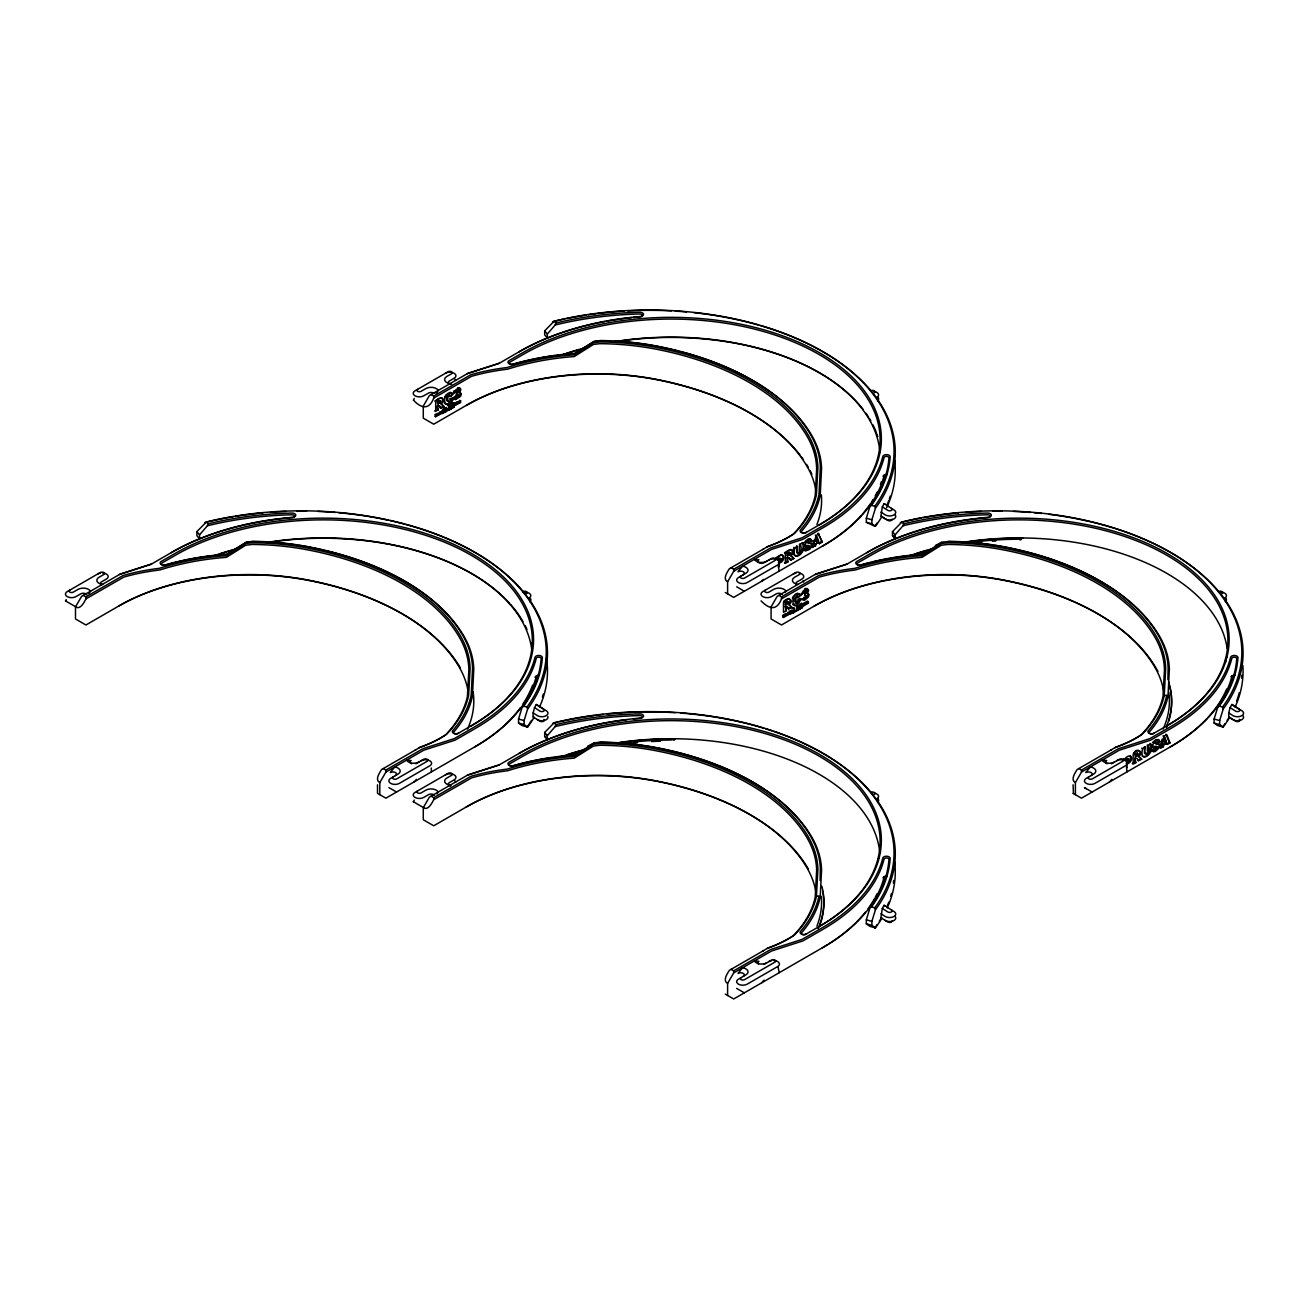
<?xml version="1.0" encoding="UTF-8"?>
<svg xmlns="http://www.w3.org/2000/svg" width="1309" height="1309" viewBox="0 0 1309 1309"><rect width="100%" height="100%" fill="white"/><g stroke="black" fill="none" stroke-linecap="round" stroke-linejoin="round"><path stroke-width="1.5" d="M820.105 880.499L820.334 869.045A188.136 108.614 0 0 0 810.533 836.14A243.474 140.57 0 0 0 657.494 747.799A188.136 108.614 0 0 0 600.504 742.121L594.057 742.939L587.61 746.277M1167.906 679.715L1168.135 668.244A188.136 108.614 0 0 0 1158.318 635.34A243.474 140.57 0 0 0 1005.296 546.998A188.136 108.614 0 0 0 948.305 541.337M457.021 392.896L458.199 390.344L456.497 392.389L453.339 392.733L455.63 391.898L457.021 392.896L456.89 394.958C460.784 392.127 457.463 400.636 455.63 396.005L453.209 397.772L455.27 399.687L460.392 396.496A4.091 2.356 -60 0 0 461.259 393.6L458.706 391.718L459.77 387.988L457.528 387.775M805.313 590.85L803.415 592.682L804.806 593.697L804.691 595.759C810.369 593.991 803.022 600.373 801.877 599.064L804.495 600.307L808.177 597.297A4.091 2.356 -60 0 0 809.06 594.384L806.508 592.502L807.309 588.494M1167.53 724.728L1167.383 725.088A188.136 108.614 0 0 1 1166.384 727.624M762.656 951.119L767.99 947.945A194.403 85.314 9.8 0 0 794.481 934.986A185.682 107.191 0 0 0 816.423 896.354L817.896 869.454A185.682 107.191 0 0 0 808.193 836.598A241.003 139.147 0 0 0 656.709 749.141A185.682 107.191 0 0 0 599.784 743.545L593.353 744.363L574.078 756.438A185.682 107.191 0 0 0 507.156 769.103A194.403 85.314 9.8 0 0 470.798 776.368L433.721 797.672L431.103 796.167M1110.441 750.335L1115.792 747.161A194.403 85.314 9.8 0 0 1142.266 734.185A185.682 107.191 0 0 0 1164.225 695.554L1165.681 668.67A185.682 107.191 0 0 0 1155.994 635.798A241.003 139.147 0 0 0 1004.51 548.34A185.682 107.191 0 0 0 947.585 542.744L941.138 543.562L921.88 555.638A185.682 107.191 0 0 0 854.957 568.319A194.403 85.314 9.8 0 0 818.583 575.567L781.506 596.871L778.904 595.366M805.673 596.102L804.593 594.646M789.605 553.2L789.392 552.283L787.2 553.282L787.2 555.327L790.161 554.378L789.392 552.283M431.414 771.901L431.299 767.974M779.215 571.1L778.151 565.684M779.215 972.685L778.151 967.269M1127 771.901L1126.493 767.139M457.496 390.933L456.677 389.935L455.63 391.898M443.096 411.501L441.853 411.337M1156.567 747.194L1156.338 746.228L1152.444 746.686M451.245 403.761L452.652 406.395L452.112 404.268L449.821 404.579L450.689 409.095L450.705 405.021L451.376 407.688L452.865 403.777L453.732 407.344L452.865 403.777M452.652 406.395L453.192 403.63L454.599 402.812L453.732 407.344M451.376 407.688L453.045 407.737L453.732 404.285M799.979 608.031L800.65 604.578L801.517 605.069L800.846 608.521L799.177 608.489L800.846 608.521M799.57 606.689L800.437 607.18L800.993 604.431L802.401 603.613L802.401 607.621L800.65 607.638L800.65 604.578M819.025 542.27L815.982 544.037L815.556 545.935L811.94 547.015L818.158 541.762L819.467 543.677L822.265 542.057L818.141 533.401L822.265 542.057M1166.81 743.07L1162.899 744.33L1162.474 746.228L1163.341 746.735L1163.766 744.821L1166.81 743.07L1167.252 744.477L1170.066 742.841L1166.794 734.693L1163.865 736.378L1160.592 748.306L1163.341 746.735M815.687 541.026L816.636 536.87L818.469 540.421L815.687 541.026L818.469 540.421M816.554 541.517L817.503 537.361M1164.437 737.654L1163.472 741.81L1166.254 741.221L1164.437 737.654L1166.254 741.221M1164.356 742.318L1165.305 738.161M449.789 399.13L450.018 398.165M800.944 595.17C788.656 588.33 791.847 618.977 801.026 598.917L798.686 599.457L796.936 602.418L795.512 602.238L796.232 597.297L798.572 597.149L800.944 595.17L797.574 593.19M444.275 402.959C447.073 406.575 452.21 400.865 452.374 397.625L453.241 398.116C453.634 402.468 444.684 408.261 444.782 401.241C442.033 395.4 457.103 389.1 450.787 396.349C447.94 391.702 444.16 401.928 448.283 401.11M800.159 598.409L797.296 603.433L792.698 604.594M454.207 393.24C453.928 388.315 464.237 385.746 459.59 392.209M801.141 593.533L802.008 594.041C801.73 589.115 812.022 586.547 807.375 593.01M533.139 712.93L534.53 707.629A245.863 141.945 0 0 0 536.281 704.504L546.393 710.82A6.152 3.551 0 0 1 545.935 715.843A6.152 3.551 0 0 1 537.246 715.565L533.139 712.93L533.139 716.956L539.995 721.177A2.454 1.424 0 0 0 543.3 721.357A2.454 1.424 0 0 0 543.906 719.475M894.832 514.535A6.152 3.551 0 0 1 893.311 519.248A6.152 3.551 0 0 1 885.048 518.789L880.924 516.155L882.315 506.828A245.863 141.945 0 0 0 884.066 503.703L885.326 504.341M892.067 920.98A2.454 1.424 0 0 1 890.529 922.338A2.454 1.424 0 0 1 887.78 921.978L880.924 917.74L882.315 908.413A245.863 141.945 0 0 0 884.066 905.304L885.326 905.926M1228.726 712.93L1230.1 707.629A245.863 141.945 0 0 0 1231.867 704.504L1241.979 710.82A6.152 3.551 0 0 1 1241.521 715.843A6.152 3.551 0 0 1 1232.833 715.565L1228.726 712.93L1228.726 716.956L1232.833 719.59A6.152 3.551 0 0 0 1240.654 720.228A6.152 3.551 0 0 0 1243.108 715.892M812.398 545.313L813.805 540.192M812.807 547.522L816.08 535.594L819.009 533.892M1160.199 746.114L1162.065 739.29M379.806 794.661L379.806 782.618L385.893 772.081L423.756 750.204L455.188 740.109L475.462 728.393A215.183 124.24 0 0 0 536.248 658.378A2.454 1.424 0 0 1 538.915 657.167A2.454 1.424 0 0 1 541.141 658.64A239.776 138.427 0 0 1 522.062 707.482L518.544 719.05L518.544 723.059L522.062 725.546L527.625 727.068A245.928 141.977 0 0 0 534.072 717.43L533.581 717.054M405.79 524.5A245.928 141.977 0 0 1 472.745 551.171L478.112 554.263A245.928 141.977 0 0 1 527.625 708.987L524.107 720.555L524.107 724.564L527.625 727.068M727.608 593.861L727.608 581.818L733.694 571.28L771.557 549.42L802.973 539.308L823.246 527.609A215.183 124.24 0 0 0 884.05 457.594A2.454 1.424 0 0 1 886.7 456.383A2.454 1.424 0 0 1 888.942 457.839A239.776 138.427 0 0 1 869.847 506.681L866.329 518.249L866.329 522.258L874.788 526.316A244.701 141.274 0 0 0 877.128 522.995M760.414 325.63A245.928 141.977 0 0 1 820.53 350.37L825.914 353.479A245.928 141.977 0 0 1 875.426 508.203L871.892 519.755L871.892 523.78L875.426 526.267A245.928 141.977 0 0 0 881.857 516.63L881.53 516.384M727.608 995.462L727.608 983.403L733.694 972.865L771.557 951.005L802.973 940.893L823.246 929.194A215.183 124.24 0 0 0 884.05 859.179A2.454 1.424 0 0 1 886.7 857.968A2.454 1.424 0 0 1 888.942 859.44A239.776 138.427 0 0 1 869.847 908.282L866.329 919.834L866.329 923.859L869.847 926.347L875.426 927.868A245.928 141.977 0 0 0 881.857 918.231L881.693 918.1M773.766 731.42A245.928 141.977 0 0 1 820.53 751.955L825.914 755.064A245.928 141.977 0 0 1 875.426 909.788L871.892 921.356L871.892 925.365L875.426 927.868M1075.393 794.661L1075.393 782.618L1081.479 772.081L1119.342 750.204L1150.775 740.109L1171.031 728.393A215.183 124.24 0 0 0 1231.834 658.378A2.454 1.424 0 0 1 1234.502 657.167A2.454 1.424 0 0 1 1236.727 658.64A239.776 138.427 0 0 1 1217.648 707.482L1214.114 719.05L1214.114 723.059L1217.648 725.546L1223.211 727.068A245.928 141.977 0 0 0 1229.658 717.43L1235.581 721.177A2.454 1.424 0 0 0 1239.05 721.275A2.454 1.424 0 0 0 1239.23 719.279M1049.262 514.339A245.928 141.977 0 0 1 1168.332 551.171L1173.698 554.263A245.928 141.977 0 0 1 1223.211 708.987L1219.677 720.555L1219.677 724.564L1223.211 727.068M199.508 534.857L207.362 525.793L207.984 523.878L206.413 521.947L196.89 531.65L196.89 535.659L199.508 538.866L199.508 534.857L196.89 531.65M547.309 334.057L555.163 324.992L555.769 323.078L554.198 321.147L544.691 330.85L544.691 334.859L547.309 338.082L547.309 334.057L544.691 330.85M547.309 735.658L555.163 726.593L555.769 724.662L554.198 722.732L544.691 732.435L544.691 736.46L547.309 739.667L547.309 735.658L544.691 732.435M895.094 534.857L902.948 525.793L903.554 523.878L901.983 521.947L892.476 531.65L892.476 535.659L895.094 538.866L895.094 534.857L892.476 531.65M789.082 610.812C789.883 616.163 791.749 607.327 791.7 610.992C788.231 609.323 795.005 614.346 788.803 613.152M65.614 600.978L66.235 599.571M413.415 400.178L414.249 398.492M413.415 801.779L414.249 800.077M453.519 392.046L454.059 390.769M799.177 551.743L799.57 544.102L803.121 543.071C808.209 551.874 790.8 565.046 794.792 547.882L797.476 546.328C794.792 559.156 803.562 551.842 800.453 544.609M819.598 925.872L820.907 922.06A188.136 108.614 0 0 0 822.707 891.036M574.078 756.438L574.766 754.949A188.136 108.614 0 0 0 513.292 765.634A3.682 2.127 0 0 1 508.661 764.98A3.682 2.127 0 0 1 509.037 762.214L522.406 754.508A210.274 121.393 0 0 1 819.761 754.508A210.274 121.393 0 0 1 819.761 926.183L805.526 934.397A2.454 1.424 0 0 1 802.352 934.544A2.454 1.424 0 0 1 801.599 932.761A189.363 109.334 0 0 0 820.219 897.041L821.561 870.027A189.363 109.334 0 0 0 811.695 836.926A244.701 141.274 0 0 0 657.887 748.126A189.363 109.334 0 0 0 651.702 746.981M921.88 555.638L922.55 554.149A188.136 108.614 0 0 0 861.093 564.833A3.682 2.127 0 0 1 856.446 564.179A3.682 2.127 0 0 1 856.839 561.43L870.19 553.707A210.274 121.393 0 0 1 1167.563 553.707A210.274 121.393 0 0 1 1167.563 725.382L1153.327 733.613A2.454 1.424 0 0 1 1150.153 733.76A2.454 1.424 0 0 1 1149.384 731.96A189.363 109.334 0 0 0 1168.004 696.241L1169.362 669.243A189.363 109.334 0 0 0 1159.479 636.125A244.701 141.274 0 0 0 1005.688 547.326A189.363 109.334 0 0 0 994.807 545.428M444.553 397.281L445.06 396.251M792.354 598.082L793.483 596.102M804.282 542.695L806.377 540.11M467.624 688.747A184.438 106.487 0 0 0 459.23 667.148A239.776 138.427 0 0 0 308.531 580.132A184.438 106.487 0 0 0 119.234 605.756L85.919 624.998L75.497 618.961L75.497 606.918L81.583 596.38L120.313 574.013L151.729 563.901M414.855 750.335L420.205 747.161A194.403 85.314 9.8 0 0 446.68 734.185A185.682 107.191 0 0 0 468.638 695.554L470.095 668.67A185.682 107.191 0 0 0 460.408 635.798A241.003 139.147 0 0 0 308.924 548.34A185.682 107.191 0 0 0 251.999 542.744L245.552 543.562L226.293 555.638A185.682 107.191 0 0 0 159.371 568.319A194.403 85.314 9.8 0 0 122.997 575.567L85.919 596.871L85.919 598.884C84.218 602.124 80.454 610.125 75.497 606.918M762.656 549.535L767.99 546.36A194.403 85.314 9.8 0 0 794.481 533.401A185.682 107.191 0 0 0 816.423 494.753L817.896 467.869A185.682 107.191 0 0 0 808.193 434.997A241.003 139.147 0 0 0 656.709 347.54A185.682 107.191 0 0 0 599.784 341.944L593.353 342.762L574.078 354.837A185.682 107.191 0 0 0 507.156 367.518A194.403 85.314 9.8 0 0 470.798 374.767L433.721 396.087L433.721 398.083C429.287 409.832 421.629 408.833 413.546 400.259M816.063 893.213A184.438 106.487 0 0 0 807.031 867.949A239.776 138.427 0 0 0 656.316 780.933A184.438 106.487 0 0 0 467.035 806.557L433.721 825.783L423.282 819.761L423.282 807.718L429.368 797.165L468.098 774.813L499.531 764.701M433.721 797.672L433.721 799.684C432.003 802.908 428.239 810.926 423.282 807.718M781.506 596.871L781.506 598.884C777.055 610.354 769.905 609.961 761.036 600.88M787.396 602.86L787.494 601.273L785.302 602.271L785.302 604.316L788.263 603.367L787.494 601.273M437.795 391.146L437.042 392.307M785.187 592.552L786.022 591.259A7.379 4.254 0 0 0 773.684 589.345L768.907 592.11A2.454 1.424 0 0 1 765.421 592.11A2.454 1.424 0 0 1 765.421 590.097M415.771 780.213L416.327 779.362M764.129 980.163L761.511 982.912M1111.914 779.362L1109.312 782.111M437.042 793.892L438.237 792.06A7.379 4.254 0 0 0 425.9 790.145L421.105 792.91A2.454 1.424 0 0 1 417.636 792.91A2.454 1.424 0 0 1 417.636 790.898M88.914 593.599L90.452 591.259A7.379 4.254 0 0 0 78.098 589.345L73.32 592.11A2.454 1.424 0 0 1 69.835 592.11A2.454 1.424 0 0 1 69.835 590.097M436.093 393.649L436.699 392.798M805.051 592.241L803.939 593.19M1152.558 742.596L1153.245 741.728M442.998 411.68C440.151 412.842 445.96 412.188 442.998 411.795C439.284 411.337 447.089 406.788 443.915 410.192L443.031 409.684L444.913 409.537M808.16 547.309L808.553 545.428L804.315 545.673M763.556 579.412L761.511 581.311M445.698 395.302L446.451 394.451M1127.491 760.578L1127.965 758.484L1126.182 759.187L1127.049 761.92L1128.833 758.975L1126.182 759.187M1136.834 754.917L1137.177 753.068L1135.001 754.082L1135.001 756.111L1137.946 755.162L1137.177 753.068M415.133 780.966L413.726 782.111M437.517 405.414L438.384 409.995L434.817 411.042L437.517 409.488C435.995 405.397 439.006 403.303 440.331 407.852L444.242 406.608L440.56 403.303C442.671 402.321 443.947 396.545 440.397 397.838M441.428 403.794C447.04 398.901 439.628 395.269 435.684 401.503L434.817 400.996L439.3 398.411M787.2 557.225L788.067 561.79L785.384 563.345L784.5 562.854L787.2 561.299L787.445 557.078L790.898 560.17L793.925 558.419L790.26 555.098C792.37 554.132 793.647 548.356 790.08 549.649M791.127 555.605C796.739 550.713 789.311 547.08 785.384 553.314L784.5 552.807L788.983 550.222M792.027 607.409L788.133 608.652L792.027 607.409L788.362 604.087L790.374 600.88L788.983 598.36M789.229 604.594C794.841 599.702 787.413 596.07 783.486 602.304L783.486 612.334L786.169 610.779L785.302 606.214L786.169 610.779M1141.726 759.204L1137.816 760.464L1141.726 759.204L1138.045 755.898C1142.937 752.184 1137.897 747.112 1133.79 752.74M1138.912 756.406C1144.524 751.513 1137.096 747.864 1133.169 754.115L1133.169 764.145L1135.868 762.591L1135.001 758.009L1135.001 762.083L1132.301 763.654M383.292 768.563L385.893 770.068L422.889 748.699L454.321 738.603L474.578 726.888A213.956 123.521 0 0 0 535.037 657.282A3.682 2.127 0 0 1 539.03 655.465A3.682 2.127 0 0 1 542.368 657.674A241.003 139.147 0 0 1 523.649 706.124L522.062 707.482M731.077 567.762L733.694 569.268L770.69 547.915L802.106 537.803L822.379 526.103A213.956 123.521 0 0 0 882.822 456.481A3.682 2.127 0 0 1 886.815 454.665A3.682 2.127 0 0 1 890.169 456.874A241.003 139.147 0 0 1 871.45 505.323L869.847 506.681M1078.878 768.563L1081.479 770.068L1118.475 748.699L1149.891 738.603L1170.164 726.888A213.956 123.521 0 0 0 1230.624 657.282A3.682 2.127 0 0 1 1234.616 655.465A3.682 2.127 0 0 1 1237.954 657.674A241.003 139.147 0 0 1 1219.235 706.124L1217.648 707.482M449.92 395.842L453.159 394.369M796.756 601.387C790.096 603.449 797.476 592.961 800.077 594.662M456.023 394.467C459.492 391.211 457.152 399.556 455.63 396.005M439.366 402.305L437.517 403.516L437.517 401.47L439.693 400.472L440.478 402.567L437.517 403.516M789.049 554.116L787.2 555.327M1146.504 753.166L1144.491 753.428L1144.393 746.621L1145.26 747.128C1142.593 759.956 1151.347 752.642 1148.238 745.41L1150.922 743.856C1155.994 752.675 1138.601 765.847 1142.593 748.666L1145.26 747.128M454.092 398.28L456.497 396.512M1155.945 748.11L1154.751 748.732A1.865 1.08 -60 0 1 1154.047 748.224M779.706 559.777L778.38 560.628L778.38 558.387L780.442 558.321M226.817 554.46L246.239 542.433L252.735 541.631A189.363 109.334 0 0 1 275.381 542.63M576.222 754.148L594.041 743.234L600.536 742.416A189.363 109.334 0 0 1 613.496 742.792M922.403 554.46L941.826 542.433M447.318 393.698L450.378 392.275L452.292 393.862M795.119 594.499L796.886 593.435M1154.162 740.91L1155.389 740.109M442.9 412.188C439.726 416.344 448.512 409.881 443.44 410.584C443.391 408.588 445.109 412.973 441.869 413.153M806.998 547.358L804.446 549.027L805.411 550.974L809.633 549.42L811.858 546.573A3.911 2.258 -60 0 0 812.234 543.791C806.409 543.104 806.622 542.499 812.038 540.732L809.927 539.144L805.64 542.302L805.199 546.164L809.649 546.131L807.833 548.438A1.865 1.08 -60 0 1 807.113 547.931L806.246 547.424A1.865 1.08 -60 0 0 806.966 547.931L807.293 547.866M790.832 613.348L789.9 614.314L792.649 612.661L792.501 611.188L790.816 611.385L791.7 610.992M1152.231 749.828L1154.914 748.715A1.865 1.08 -60 0 0 1155.634 749.223L1157.434 746.932L1153.311 747.177L1152.656 744.87L1155.045 741.418L1159.185 740.043L1159.839 741.532L1157.303 743.168C1152.28 741.483 1155.372 744.297 1159.169 744.085A3.911 2.258 -60 0 1 1158.792 746.866L1154.374 751.006L1151.658 750.532L1151.364 749.321L1153.196 751.775L1155.242 751.513L1159.659 747.374A3.911 2.258 -60 0 0 1160.036 744.592C1157.581 744.052 1152.607 743.283 1157.303 743.168M808.995 542.401L806.377 542.662L807.833 541.124L808.635 541.877L812.038 540.732M1156.436 742.661L1159.839 741.532M85.919 598.884L123.848 577.089A193.225 84.627 9.9 0 1 159.96 569.939A184.438 106.487 0 0 1 226.441 557.339L245.585 545.28L251.982 544.462A184.438 106.487 0 0 1 308.531 550.025A239.776 138.427 0 0 1 459.23 637.025A184.438 106.487 0 0 1 468.867 669.668L467.411 696.47A184.438 106.487 0 0 1 445.6 734.856A193.225 84.627 9.9 0 1 419.305 747.668M433.721 398.083L471.633 376.288A193.225 84.627 9.9 0 1 507.761 369.138A184.438 106.487 0 0 1 574.242 356.555L593.37 344.48L599.767 343.662A184.438 106.487 0 0 1 656.316 349.225A239.776 138.427 0 0 1 807.031 436.241A184.438 106.487 0 0 1 816.652 468.884L815.212 495.669A184.438 106.487 0 0 1 793.401 534.056A193.225 84.627 9.9 0 1 767.09 546.884M437.517 401.47L440.56 400.979M438.384 405.905L439.513 405.774L441.198 408.359M440.331 407.852L444.242 406.608M449.936 405.512L447.989 405.626L449.936 405.512L449.936 409.537L447.989 409.652M445.567 408.032L446.647 407.41L446.647 410.437L445.78 409.93L448.332 409.472L445.567 412.04L444.7 407.524L445.567 412.04M450.689 405.07L452.112 404.268M454.501 403.254L460.588 400.75L460.588 402.354L455.368 405.365L454.501 403.254L460.588 400.75M434.817 414.626L440.904 412.122L440.904 413.726L435.684 416.737L434.817 416.229L440.904 413.726M454.501 404.857L460.588 402.354M444.7 411.55L449.936 409.537M449.821 408.588L451.572 408.588L451.572 405.528L449.821 404.579M452.865 406.837L453.732 406.33M450.689 409.095L451.572 408.588M415.722 749.828L381.557 769.561C379.61 772.67 374.554 779.919 379.806 782.618M763.523 549.027L729.342 568.76C727.395 571.869 722.339 579.118 727.608 581.818M780.148 555.327L775.681 557.896L776.564 558.403C784.467 549.731 786.627 560.841 779.248 563.165L778.38 562.657C781.669 562.526 785.678 554.591 780.835 554.983M778.38 558.387L781.326 558.828L779.919 560.743L778.38 560.628M787.2 553.282L790.26 552.774M788.067 557.716L789.196 557.585L790.898 560.17M790.031 559.663L793.925 558.419M818.158 541.762L818.583 543.17L821.398 541.55M433.721 799.684L471.633 777.89A193.225 84.627 9.9 0 1 507.761 770.723A184.438 106.487 0 0 1 574.242 758.14L593.37 746.081L599.767 745.246A184.438 106.487 0 0 1 656.316 750.81A239.776 138.427 0 0 1 807.031 837.825A184.438 106.487 0 0 1 816.652 870.469L815.212 897.27A184.438 106.487 0 0 1 793.401 935.64A193.225 84.627 9.9 0 1 767.09 948.469M781.506 598.884L819.418 577.089A193.225 84.627 9.9 0 1 855.546 569.939A184.438 106.487 0 0 1 922.027 557.339L941.171 545.28L947.569 544.462A184.438 106.487 0 0 1 1004.118 550.025A239.776 138.427 0 0 1 1154.816 637.025A184.438 106.487 0 0 1 1164.454 669.668L1162.997 696.47A184.438 106.487 0 0 1 1141.186 734.856A193.225 84.627 9.9 0 1 1114.892 747.668M784.107 600.946L788.182 598.638M785.302 602.271L788.362 601.764M785.302 604.316L786.447 603.662M785.302 606.214L786.693 606.411M786.169 606.705L787.298 606.574L789 609.16M802.401 603.613L800.11 603.924L800.993 604.431M792.501 608.325L794.448 608.21L794.448 611.238L793.565 607.703M782.602 615.426L786.087 613.414M802.302 604.054L807.506 601.044L807.506 602.647L802.302 605.658M788.689 612.907L783.486 615.917L783.486 617.537L788.689 614.51L787.822 612.416L787.822 614.019L782.602 617.03M800.65 607.638L802.401 607.621M808.389 603.154L803.17 606.165L803.17 604.562L808.389 601.551L808.389 603.154L807.506 602.647M793.369 612.841L796.117 611.254L796.117 610.272L792.501 612.334L793.369 612.841L793.369 608.832M799.374 609.372L797.623 609.389L799.374 609.372L799.374 606.312L797.623 605.363M763.523 950.629L729.342 970.362C727.395 973.454 722.339 980.719 727.608 983.403M1111.308 749.828L1077.127 769.561C1075.196 772.67 1070.14 779.919 1075.393 782.618M731.077 969.347L733.694 970.869L770.69 949.5L802.106 939.387L822.379 927.688A213.956 123.521 0 0 0 882.822 858.066A3.682 2.127 0 0 1 886.815 856.25A3.682 2.127 0 0 1 890.169 858.459A241.003 139.147 0 0 1 871.45 906.924L874.788 907.824L875.426 909.788M764.129 964.34L771.508 960.07A2.454 1.424 0 0 1 774.993 960.07A2.454 1.424 0 0 1 774.993 962.082L744.559 979.639A2.454 1.424 0 0 1 741.074 979.639A2.454 1.424 0 0 1 741.074 977.643M1135.001 754.082L1138.045 753.575M1135.001 758.009L1136.997 758.386L1138.683 760.971M1130.452 755.915L1130.42 759.678L1126.182 763.458L1127.049 763.949C1134.412 761.642 1132.252 750.515 1124.349 759.204L1123.482 758.696M1170.066 742.841L1166.384 743.97L1165.943 742.563M807.588 539.308L809.06 538.637M804.528 588.968L805.984 588.314M935.411 545.477L941.858 542.139L948.321 541.631A189.363 109.334 0 0 1 993.236 545.182M804.806 593.697L806 591.128L802.008 594.041M798.097 552.84L796.706 552.627L796.608 545.82M804.626 597.608L803.595 597.411M1156.158 739.7L1158.318 739.536L1158.956 741.025M499.531 363.117L468.098 373.212L429.368 395.58L423.282 406.117L423.282 418.176L433.721 424.198L467.035 404.956A184.438 106.487 0 0 1 656.316 379.348A239.776 138.427 0 0 1 807.031 466.348A184.438 106.487 0 0 1 816.063 491.628M467.231 373.719L498.664 363.607L519.804 351.401A213.956 123.521 0 0 1 640.379 316.5A3.682 2.127 0 0 0 643.521 314.209A3.682 2.127 0 0 0 639.708 312.262A241.003 139.147 0 0 0 555.769 323.078M119.446 574.52L150.862 564.408L172.003 552.202A213.956 123.521 0 0 1 292.594 517.3A3.682 2.127 0 0 0 295.736 514.993A3.682 2.127 0 0 0 291.907 513.063A241.003 139.147 0 0 0 207.984 523.878M847.316 563.901L815.9 574.013L777.17 596.38L771.083 606.918L771.083 618.961L781.506 624.998L814.82 605.756A184.438 106.487 0 0 1 1004.118 580.132A239.776 138.427 0 0 1 1154.816 667.148A184.438 106.487 0 0 1 1164.257 696.11M815.032 574.52L846.448 564.408L867.589 552.202A213.956 123.521 0 0 1 988.164 517.3A3.682 2.127 0 0 0 991.322 514.993A3.682 2.127 0 0 0 987.493 513.063A241.003 139.147 0 0 0 903.554 523.878M467.231 775.304L498.664 765.209L519.804 753.002A213.956 123.521 0 0 1 640.379 718.101A3.682 2.127 0 0 0 643.521 715.794A3.682 2.127 0 0 0 639.708 713.863A241.003 139.147 0 0 0 555.769 724.662M453.241 398.116L450.885 398.656C448.103 407.721 445.518 393.534 450.787 396.349M443.211 408.392L444.046 409.03M1164.225 695.554L1166.777 695.161A188.136 108.614 0 0 1 1148.288 730.651A3.682 2.127 0 0 0 1149.433 733.335A3.682 2.127 0 0 0 1154.194 733.105M816.423 896.354L818.992 895.961A188.136 108.614 0 0 1 800.486 931.435A3.682 2.127 0 0 0 801.632 934.119A3.682 2.127 0 0 0 806.393 933.906M458.706 391.718L460.392 393.093A4.091 2.356 -60 0 1 459.508 395.989L455.827 399L453.503 398.46M806.508 592.502L808.193 593.893A4.091 2.356 -60 0 1 807.309 596.789L804.691 599.26L801.681 599.735M440.56 403.303L443.375 406.101M790.26 555.098L793.058 557.912M788.362 604.087L791.16 606.901M1138.045 755.898L1140.843 758.713M804.528 550.467L808.766 548.913L810.991 546.066A3.911 2.258 -60 0 0 811.367 543.3L811.105 542.744M871.45 505.323L874.788 506.239L875.426 508.203M866.329 518.249L871.892 519.755M866.329 522.258L871.892 523.78M1219.235 706.124L1222.573 707.04L1223.211 708.987M1214.114 719.05L1219.677 720.555M1214.114 723.059L1219.677 724.564M523.649 706.124L527.003 707.04L527.625 708.987M518.544 719.05L524.107 720.555M518.544 723.059L524.107 724.564M866.329 919.834L871.892 921.356M866.329 923.859L871.892 925.365M1022.804 538.081L1022.198 538.081A6.84 3.943 0 0 1 1017.306 539.243L1017.109 539.243A210.258 121.393 0 0 0 969.625 542.613M675.002 738.865L674.413 738.881A6.84 3.943 0 0 1 669.521 740.043L669.308 740.043A210.258 121.393 0 0 0 620.106 743.659M451.605 384.192L450.067 383.635A7.379 4.254 0 0 1 446.762 376.501L451.54 373.752A2.454 1.424 0 0 0 451.54 371.74A2.454 1.424 0 0 0 448.071 371.74L415.018 390.818A6.152 3.551 0 0 0 415.018 395.825A6.152 3.551 0 0 0 423.723 395.825L428.501 393.076A3.682 2.127 0 0 1 434.13 393.355M450.901 785.547L450.067 785.22A7.379 4.254 0 0 1 446.762 778.102L451.54 775.337A2.454 1.424 0 0 0 451.54 773.324A2.454 1.424 0 0 0 448.071 773.324L415.018 792.403A6.152 3.551 0 0 0 415.018 797.426A6.152 3.551 0 0 0 423.723 797.426L428.501 794.661A3.682 2.127 0 0 1 434.457 795.267M102.707 584.599L102.282 584.419A7.379 4.254 0 0 1 98.977 577.302L103.755 574.536A2.454 1.424 0 0 0 103.755 572.524A2.454 1.424 0 0 0 100.269 572.524L67.234 591.603A6.152 3.551 0 0 0 67.234 596.626A6.152 3.551 0 0 0 75.922 596.626L80.716 593.861A3.682 2.127 0 0 1 86.885 594.826M1228.726 716.956L1229.658 717.43M533.139 716.956L534.072 717.43M880.924 917.74L881.857 918.231M815.212 535.086L816.08 535.594M1162.997 735.887L1163.865 736.378M818.583 543.17L819.467 543.677M815.098 543.53L815.982 544.037M1162.899 744.33L1163.766 744.821M808.635 541.877L809.502 542.368M814.673 545.428L815.556 545.935M803.121 543.071L802.253 542.564C807.326 551.367 789.932 564.555 793.925 547.375L794.792 547.882M1153.916 747.652L1154.783 748.159M1148.238 745.41L1147.371 744.903L1147.371 751.022M1141.71 748.175L1142.593 748.666M787.2 561.299L788.067 561.79M1135.001 762.083L1135.868 762.591M797.705 596.642L798.572 597.149M797.803 598.949L798.686 599.457M454.599 402.812L452.325 403.139L453.192 403.63M431.103 394.582L433.721 396.087M452.178 407.23L453.045 407.737M448.332 410.453L447.465 408.964M789.818 612.481L790.701 612.988M437.517 409.488L438.384 409.995M440.904 412.122L440.037 411.615L440.037 413.219M787.822 614.019L788.689 614.51M1086.257 788.64L1084.457 787.609L1085.832 788.394M736.672 586.808L744.33 591.243M1086.159 788.591L1092.131 792.027M1073.085 784.795L1073.462 793.549M725.301 592.535L733.694 597.379L823.246 545.673A215.183 124.24 0 0 0 884.05 475.658A2.454 1.424 0 0 1 886.7 474.447M1073.085 793.336L1081.479 798.179L1171.031 746.474A215.183 124.24 0 0 0 1231.834 676.458A2.454 1.424 0 0 1 1234.911 675.28M83.318 595.366L85.919 596.871M65.45 600.88L76.233 607.114M388.888 787.609L396.545 792.027M413.235 801.681L424.034 807.898M736.672 988.41L744.33 992.827M725.317 994.136L733.694 998.98L823.246 947.274A215.183 124.24 0 0 0 884.05 877.243A2.454 1.424 0 0 1 886.7 876.032M892.476 535.659L896.387 538.13M544.691 736.46L547.293 738.112M1231.867 704.504L1239.23 709.233A2.454 1.424 0 0 1 1239.05 711.245A2.454 1.424 0 0 1 1235.581 711.131L1230.1 707.629M884.066 503.703L894.178 510.035A6.152 3.551 0 0 1 893.72 515.042A6.152 3.551 0 0 1 885.048 514.781L880.924 512.13M882.315 506.828L887.78 510.346A2.454 1.424 0 0 0 891.265 510.445A2.454 1.424 0 0 0 891.445 508.432M881.366 516.27L887.78 520.377A2.454 1.424 0 0 0 890.725 520.687A2.454 1.424 0 0 0 892.018 519.133M884.066 905.304L894.178 911.62A6.152 3.551 0 0 1 893.72 916.627A6.152 3.551 0 0 1 885.048 916.365L880.924 913.731M882.315 908.413L887.78 911.931A2.454 1.424 0 0 0 891.265 912.029A2.454 1.424 0 0 0 891.445 910.033M536.281 704.504L543.644 709.233A2.454 1.424 0 0 1 543.464 711.245A2.454 1.424 0 0 1 539.995 711.131L534.53 707.629M1142.184 756.16C1148.451 758.631 1151.985 748.11 1150.055 743.365M810.516 538.752L811.171 540.241M454.877 379.119L455.565 380.264M454.877 780.704L455.728 782.307M803.17 580.64L803.628 582.014M1165.926 734.185L1169.199 742.35M816.636 536.87L817.601 539.913M800.437 607.18L799.897 605.053L798.49 605.871L798.49 609.896M799.374 606.312L800.044 608.996M451.572 405.528L452.259 408.195M877.864 860.438L877.864 860.324A6.84 3.943 0 0 1 878.781 858.328M1135.868 754.573L1135.868 756.618M1127.049 759.678L1127.049 761.92M1127.049 763.949L1127.049 767.679M1081.479 770.068L1081.479 772.081M801.533 603.105L801.517 608.145M788.067 553.789L788.067 555.818M786.169 602.778L786.169 604.807M785.384 553.314L785.384 563.345M779.248 558.894L779.248 561.119M779.248 563.165L779.248 566.879M733.694 569.268L733.694 571.28M733.694 970.869L733.694 972.865M459.721 400.243L459.721 401.847M455.368 403.761L455.368 405.365M449.069 405.005L449.069 409.03M448.856 406.134L448.856 410.159M438.384 401.978L438.384 404.023M435.684 401.503L435.684 411.55M435.684 415.133L435.684 416.737M385.893 770.068L385.893 772.081M377.499 784.795L377.499 793.336L385.893 798.179L475.462 746.474A215.183 124.24 0 0 0 536.248 676.458A2.454 1.424 0 0 1 538.49 675.248M813.953 606.263A185.682 107.191 0 0 1 1004.51 580.476A241.003 139.147 0 0 1 1155.994 667.934A185.682 107.191 0 0 1 1157.941 671.468M866.722 552.709A215.183 124.24 0 0 1 947.847 523.273M949.467 522.962A215.183 124.24 0 0 1 972.718 519.215M974.403 519.002A215.183 124.24 0 0 1 988 517.595A2.454 1.424 0 0 0 990.095 516.073A2.454 1.424 0 0 0 987.542 514.781A239.776 138.427 0 0 0 902.948 525.793M914.762 554.165A210.274 121.393 0 0 1 927.197 550.385M970.133 541.533A210.274 121.393 0 0 1 1022.394 538.244M909.362 555.834A209.031 120.69 0 0 1 932.483 548.733M961.968 542.499A209.031 120.69 0 0 1 1227.188 648.56M870.354 562.575A189.363 109.334 0 0 0 860.537 565.21A2.454 1.424 0 0 1 857.444 564.768A2.454 1.424 0 0 1 857.706 562.935L871.074 555.212A209.031 120.69 0 0 1 1166.695 555.212A209.031 120.69 0 0 1 1166.695 725.89M872.35 562.085A189.363 109.334 0 0 1 889.122 558.567M890.676 558.288A189.363 109.334 0 0 1 896.927 557.274M898.498 557.045A189.363 109.334 0 0 1 907.988 555.801M909.575 555.621A189.363 109.334 0 0 1 920.8 554.574M799.194 573.113A6.152 3.551 0 0 1 803.53 575.633A6.152 3.551 0 0 1 801.942 579.053L797.165 581.818A3.682 2.127 0 0 0 796.756 584.55M793.254 574.046A6.152 3.551 0 0 1 796.003 573.113M782.242 594.466A3.682 2.127 0 0 0 776.286 593.861L771.508 596.626A6.152 3.551 0 0 1 762.82 596.626A6.152 3.551 0 0 1 762.82 591.603L795.856 572.524A2.454 1.424 0 0 1 799.341 572.524A2.454 1.424 0 0 1 799.341 574.536L794.547 577.302A7.379 4.254 0 0 0 797.868 584.419M901.983 521.947A244.701 141.274 0 0 1 1170.164 552.202A244.701 141.274 0 0 1 1222.573 707.04M900.33 522.586A245.928 141.977 0 0 1 921.683 517.971M923.499 517.628A245.928 141.977 0 0 1 958.613 512.866M966.14 512.244A245.928 141.977 0 0 1 981.259 511.41M992.664 511.148A245.928 141.977 0 0 1 1002.154 511.148M1013.542 511.426A245.928 141.977 0 0 1 1030.559 512.441M1034.323 512.752A245.928 141.977 0 0 1 1041.817 513.472M1241.783 675.231A244.701 141.274 0 0 1 1241.619 678.144M1239.263 692.641A244.701 141.274 0 0 1 1236.596 701.248M1229.167 717.054A244.701 141.274 0 0 1 1227.122 720.441M1224.913 723.795A244.701 141.274 0 0 1 1222.573 727.117M1231 676.671A3.682 2.127 0 0 1 1233.994 675.542M1226.697 689.009A213.956 123.521 0 0 1 1219.284 702.884M1218.466 704.127A213.956 123.521 0 0 1 1208.043 717.332M1206.98 718.494A213.956 123.521 0 0 1 1170.164 746.981M1169.641 686.374A188.136 108.614 0 0 1 1168.692 721.259M916.84 555.491A210.258 121.393 0 0 1 921.52 554.034M978.298 542.515A210.258 121.393 0 0 1 981.783 542.139M992.32 541.206A210.258 121.393 0 0 1 995.838 540.977M1021.527 539.439A6.84 3.943 0 0 1 1019.956 539.946M1168.708 691.872A189.363 109.334 0 0 1 1163.112 729.031M1242.863 665.463A245.928 141.977 0 0 1 1235.041 707.171M1114.515 762.034A7.379 4.254 0 0 1 1102.178 760.12L1106.694 760.529A3.682 2.127 0 0 0 1107.185 763.785M1111.423 763.785A3.682 2.127 0 0 0 1111.914 763.54L1119.31 759.269A2.454 1.424 0 0 1 1122.778 759.269A2.454 1.424 0 0 1 1122.778 761.282L1092.344 778.855A2.454 1.424 0 0 1 1088.875 778.855A2.454 1.424 0 0 1 1088.875 776.842M1119.457 759.858A6.152 3.551 0 0 1 1126.362 761.511A6.152 3.551 0 0 1 1125.396 765.798L1094.962 783.371A6.152 3.551 0 0 1 1086.257 783.371A6.152 3.551 0 0 1 1086.257 778.348L1093.653 774.077A7.379 4.254 0 0 0 1090.348 766.959L1085.832 772.572A3.682 2.127 0 0 1 1091.051 772.572A3.682 2.127 0 0 1 1091.051 775.582M1116.692 760.774A6.152 3.551 0 0 1 1118.442 760.071M1218.695 592.224A6.152 3.551 0 0 1 1225.617 593.877A6.152 3.551 0 0 1 1224.635 598.164M1218.548 591.635A2.454 1.424 0 0 1 1222.033 591.635A2.454 1.424 0 0 1 1222.033 593.648M1225.862 598.164A6.152 3.551 0 0 1 1225.322 601.715M915.286 554.983A210.258 121.393 0 0 1 927.868 551.187M1225.879 658.492A6.84 3.943 0 0 0 1225.666 659.523A210.258 121.393 0 0 1 1225.568 662.387M1226.173 658.002A6.84 3.943 0 0 1 1227.073 657.102M1168.544 681.531A188.136 108.614 0 0 1 1168.692 720.261L1167.383 724.073A188.136 108.614 0 0 1 1166.384 726.61M118.366 606.263A185.682 107.191 0 0 1 308.924 580.476A241.003 139.147 0 0 1 460.408 667.934M171.135 552.709A215.183 124.24 0 0 1 277.132 519.215M278.833 519.002A215.183 124.24 0 0 1 292.414 517.595A2.454 1.424 0 0 0 294.509 516.073A2.454 1.424 0 0 0 291.956 514.781A239.776 138.427 0 0 0 207.362 525.793M219.176 554.165A210.274 121.393 0 0 1 231.611 550.385M274.546 541.533A210.274 121.393 0 0 1 509.348 603.073M510.428 604.267A210.274 121.393 0 0 1 523.06 621.726M525.138 625.604A210.274 121.393 0 0 1 526.987 629.514M531.519 642.784A210.274 121.393 0 0 1 532.125 645.452M213.776 555.834A209.031 120.69 0 0 1 236.896 548.733M266.382 542.499A209.031 120.69 0 0 1 532.076 652.569M166.898 564.654A189.363 109.334 0 0 1 210.814 555.981M213.989 555.621A189.363 109.334 0 0 1 225.213 554.574M471.109 725.89A209.031 120.69 0 0 0 471.109 555.212A209.031 120.69 0 0 0 175.488 555.212L162.12 562.935A2.454 1.424 0 0 0 161.858 564.768A2.454 1.424 0 0 0 164.95 565.21M102.544 573.015A6.152 3.551 0 0 1 107.796 575.338A6.152 3.551 0 0 1 106.356 579.053L101.578 581.818A3.682 2.127 0 0 0 101.169 584.55M97.668 574.046A6.152 3.551 0 0 1 100.417 573.113M324.174 550.353A244.701 141.274 0 0 0 310.102 547.326A189.363 109.334 0 0 0 299.221 545.428M325.925 550.762A244.701 141.274 0 0 1 329.377 551.613M331.095 552.038A244.701 141.274 0 0 1 463.893 636.125A189.363 109.334 0 0 1 473.776 669.243L472.418 696.241A189.363 109.334 0 0 1 453.798 731.96A2.454 1.424 0 0 0 454.567 733.76A2.454 1.424 0 0 0 457.741 733.613L471.976 725.382A210.274 121.393 0 0 0 471.976 553.707A210.274 121.393 0 0 0 174.621 553.707L161.252 561.43A3.682 2.127 0 0 0 160.86 564.179A3.682 2.127 0 0 0 165.507 564.833A188.136 108.614 0 0 1 226.964 554.149L246.272 542.139L252.719 541.337A188.136 108.614 0 0 1 309.709 546.998A243.474 140.57 0 0 1 462.732 635.34A188.136 108.614 0 0 1 472.549 668.244L471.191 695.161A188.136 108.614 0 0 1 452.701 730.651A3.682 2.127 0 0 0 453.847 733.335A3.682 2.127 0 0 0 458.608 733.105M278.588 542.891A189.363 109.334 0 0 1 297.65 545.182M206.413 521.947A244.701 141.274 0 0 1 474.578 552.202A244.701 141.274 0 0 1 527.003 707.04M204.744 522.586A245.928 141.977 0 0 1 233.362 516.679M235.195 516.384A245.928 141.977 0 0 1 263.027 512.866M270.554 512.244A245.928 141.977 0 0 1 285.689 511.41M297.078 511.148A245.928 141.977 0 0 1 306.568 511.148M317.972 511.426A245.928 141.977 0 0 1 334.973 512.441M338.736 512.752A245.928 141.977 0 0 1 359.239 515.075M361.088 515.337A245.928 141.977 0 0 1 388.282 520.246M390.066 520.622A245.928 141.977 0 0 1 404.072 524.042M543.3 694.081A244.701 141.274 0 0 1 542.466 696.961M531.536 720.441A244.685 141.274 0 0 1 527.003 727.117M535.037 677.358A3.682 2.127 0 0 1 538.408 675.542M532.632 685.147A213.956 123.521 0 0 1 522.88 704.127M520.311 707.793A213.956 123.521 0 0 1 474.578 746.981M473.122 691.872A189.363 109.334 0 0 1 467.526 729.031M546.458 658.214A245.928 141.977 0 0 1 539.455 707.171M418.945 762.034A7.379 4.254 0 0 1 406.592 760.12L411.108 760.529A3.682 2.127 0 0 0 411.599 763.785M415.837 763.785A3.682 2.127 0 0 0 416.327 763.54L423.723 759.269A2.454 1.424 0 0 1 427.192 759.269A2.454 1.424 0 0 1 427.192 761.282L396.758 778.855A2.454 1.424 0 0 1 393.289 778.855A2.454 1.424 0 0 1 393.289 776.842M421.105 760.774A6.152 3.551 0 0 1 429.81 760.774A6.152 3.551 0 0 1 429.81 765.798L399.376 783.371A6.152 3.551 0 0 1 390.671 783.371A6.152 3.551 0 0 1 390.671 778.348L398.067 774.077A7.379 4.254 0 0 0 394.762 766.959L390.246 772.572A3.682 2.127 0 0 1 395.465 772.572A3.682 2.127 0 0 1 395.465 775.582M547.833 716.481A6.152 3.551 0 0 1 544.609 720.375A6.152 3.551 0 0 1 537.246 719.59M522.962 591.635A2.454 1.424 0 0 1 526.447 591.635A2.454 1.424 0 0 1 526.447 593.648M527.298 592.437A6.152 3.551 0 0 1 529.049 598.164M523.109 592.224A6.152 3.551 0 0 1 526.3 592.224M530.652 598.753A6.152 3.551 0 0 1 529.736 601.715M466.168 807.064A185.682 107.191 0 0 1 656.709 781.26A241.003 139.147 0 0 1 808.193 868.718M518.92 753.493A215.183 124.24 0 0 1 626.618 719.786M633.392 719.034A215.183 124.24 0 0 1 640.199 718.396A2.454 1.424 0 0 0 642.294 716.857A2.454 1.424 0 0 0 639.757 715.581A239.776 138.427 0 0 0 555.163 726.593M566.977 754.949A210.274 121.393 0 0 1 582.57 750.302M618.928 742.825A210.274 121.393 0 0 1 674.593 739.045M561.561 756.618A209.031 120.69 0 0 1 586.268 749.108M619.239 742.498A209.031 120.69 0 0 1 879.861 853.37M536.69 760.234A189.363 109.334 0 0 0 512.752 765.994A2.454 1.424 0 0 1 509.659 765.569A2.454 1.424 0 0 1 509.905 763.72L523.273 756.013A209.031 120.69 0 0 1 818.894 756.013A209.031 120.69 0 0 1 818.894 926.69M538.244 759.94A189.363 109.334 0 0 1 552.283 757.616M555.441 757.175A189.363 109.334 0 0 1 574.618 755.244M445.453 774.83A6.152 3.551 0 0 1 454.158 774.83A6.152 3.551 0 0 1 454.158 779.853L449.363 782.618A3.682 2.127 0 0 0 450.411 786.054M619.959 743.185A189.363 109.334 0 0 1 631.183 744.15M632.787 744.33A189.363 109.334 0 0 1 650.148 746.719M554.198 722.732A244.701 141.274 0 0 1 822.379 753.002A244.701 141.274 0 0 1 874.788 907.824M552.545 723.37A245.928 141.977 0 0 1 557.814 722.11M559.581 721.717A245.928 141.977 0 0 1 594.041 715.548M595.89 715.303A245.928 141.977 0 0 1 603.334 714.419M607.065 714.027A245.928 141.977 0 0 1 675.215 712.701M680.893 713.078A245.928 141.977 0 0 1 692.15 714.076M694.032 714.272A245.928 141.977 0 0 1 763.785 728.229M765.47 728.737A245.928 141.977 0 0 1 772.114 730.864M893.703 880.401A244.701 141.274 0 0 1 893.393 883.297M891.462 893.442A244.701 141.274 0 0 1 890.676 896.321M888.811 902.048A244.701 141.274 0 0 1 887.142 906.303M881.366 917.854A244.701 141.274 0 0 1 879.321 921.241M877.128 924.596A244.701 141.274 0 0 1 874.788 927.901M882.97 877.799A3.682 2.127 0 0 1 886.815 876.343M877.161 893.638A213.956 123.521 0 0 1 875.214 897.434M874.51 898.694A213.956 123.521 0 0 1 868.112 908.593M865.331 912.209A213.956 123.521 0 0 1 856.953 921.601M855.808 922.747A213.956 123.521 0 0 1 828.712 943.953M827.157 944.918A213.956 123.521 0 0 1 822.379 947.765M573.735 754.835A210.258 121.393 0 0 1 576.893 753.902M623.559 744.183A210.258 121.393 0 0 1 627.027 743.725M633.998 742.939A210.258 121.393 0 0 1 637.499 742.596M651.587 741.565A210.258 121.393 0 0 1 660.44 741.189M675.002 739.487A6.84 3.943 0 0 1 673.726 740.223M821.348 896.403A189.363 109.334 0 0 1 816.881 926.183M894.652 861.911A245.928 141.977 0 0 1 887.24 907.955M766.73 962.835A7.379 4.254 0 0 1 754.393 960.921L758.909 961.33A3.682 2.127 0 0 0 758.484 964.046M773.783 960.544A6.152 3.551 0 0 1 779.035 962.868A6.152 3.551 0 0 1 777.595 966.598L747.161 984.172A6.152 3.551 0 0 1 738.472 984.172A6.152 3.551 0 0 1 738.472 979.148L745.868 974.878A7.379 4.254 0 0 0 742.547 967.744L738.031 973.372A3.682 2.127 0 0 1 743.25 973.372A3.682 2.127 0 0 1 743.25 976.383M768.907 961.575A6.152 3.551 0 0 1 771.656 960.659M894.832 916.136A6.152 3.551 0 0 1 893.311 920.849A6.152 3.551 0 0 1 885.048 920.391M870.763 792.436A2.454 1.424 0 0 1 874.232 792.436A2.454 1.424 0 0 1 874.232 794.448M874.085 793.025A6.152 3.551 0 0 1 876.85 798.965M877.537 798.425A6.152 3.551 0 0 1 877.537 802.499M567.501 755.784A210.258 121.393 0 0 1 578.48 752.43M821.856 886.177A188.136 108.614 0 0 1 820.907 921.061L819.598 924.874A188.136 108.614 0 0 1 818.06 928.67M466.168 405.463A185.682 107.191 0 0 1 656.709 379.675A241.003 139.147 0 0 1 800.143 455.188M801.141 456.497A241.003 139.147 0 0 1 803.039 459.115M806.573 464.433A241.003 139.147 0 0 1 808.193 467.133M518.92 351.908A215.183 124.24 0 0 1 591.963 324.223M593.566 323.863A215.183 124.24 0 0 1 604.954 321.539M606.607 321.229A215.183 124.24 0 0 1 611.548 320.361M613.217 320.1A215.183 124.24 0 0 1 631.691 317.612M633.392 317.449A215.183 124.24 0 0 1 640.199 316.811A2.454 1.424 0 0 0 642.294 315.273A2.454 1.424 0 0 0 639.757 313.98A239.776 138.427 0 0 0 555.163 325.008M563.934 354.379A210.274 121.393 0 0 1 579.396 349.585M618.928 341.224A210.274 121.393 0 0 1 863.269 409.586M866.018 413.317A210.274 121.393 0 0 1 868.538 417.096M869.34 418.373A210.274 121.393 0 0 1 870.845 420.925M872.923 424.803A210.274 121.393 0 0 1 876.408 432.674M876.899 433.983A210.274 121.393 0 0 1 877.815 436.65M879.91 444.667A210.274 121.393 0 0 1 880.417 447.351M561.561 355.034A209.031 120.69 0 0 1 584.681 347.932M614.183 341.698A209.031 120.69 0 0 1 879.861 451.785M555.441 355.59A189.363 109.334 0 0 0 512.752 364.409A2.454 1.424 0 0 1 509.659 363.967A2.454 1.424 0 0 1 509.905 362.135L523.273 354.412A209.031 120.69 0 0 1 818.894 354.412A209.031 120.69 0 0 1 818.894 525.089M557.012 355.377A189.363 109.334 0 0 1 568.188 354.183M569.791 354.035A189.363 109.334 0 0 1 574.618 353.659L594.041 341.633L600.536 340.831A189.363 109.334 0 0 1 607.016 340.945M452.407 372.541A6.152 3.551 0 0 1 454.158 378.268L449.363 381.017A3.682 2.127 0 0 0 449.854 384.273M445.453 373.245A6.152 3.551 0 0 1 447.203 372.541M448.218 372.329A6.152 3.551 0 0 1 451.392 372.329M678.88 351.254A244.701 141.274 0 0 0 657.887 346.525A189.363 109.334 0 0 0 615.115 341.289M680.598 351.696A244.701 141.274 0 0 1 684.018 352.596M685.703 353.07A244.701 141.274 0 0 1 697.402 356.539M699.039 357.062A244.701 141.274 0 0 1 811.695 435.324A189.363 109.334 0 0 1 821.561 468.442L820.219 495.457A189.363 109.334 0 0 1 801.599 531.176A2.454 1.424 0 0 0 802.352 532.959A2.454 1.424 0 0 0 805.526 532.812L819.761 524.598A210.274 121.393 0 0 0 819.761 352.906A210.274 121.393 0 0 0 522.406 352.906L509.037 360.63A3.682 2.127 0 0 0 508.661 363.378A3.682 2.127 0 0 0 513.292 364.033A188.136 108.614 0 0 1 574.766 353.365L594.057 341.338L600.504 340.536A188.136 108.614 0 0 1 657.494 346.198A243.474 140.57 0 0 1 810.533 434.555A188.136 108.614 0 0 1 820.334 467.444L818.992 494.36A188.136 108.614 0 0 1 800.486 529.85A3.682 2.127 0 0 0 801.632 532.534A3.682 2.127 0 0 0 806.393 532.305M438.237 390.458A7.379 4.254 0 0 0 425.9 388.56L421.105 391.309A2.454 1.424 0 0 1 417.636 391.309A2.454 1.424 0 0 1 417.636 389.313M554.198 321.147A244.701 141.274 0 0 1 822.379 351.401A244.701 141.274 0 0 1 874.788 506.239M552.545 321.785A245.928 141.977 0 0 1 564.899 318.954M566.699 318.578A245.928 141.977 0 0 1 586.661 315.011M588.494 314.733A245.928 141.977 0 0 1 595.89 313.718M597.738 313.489A245.928 141.977 0 0 1 624 311.084M627.796 310.871A245.928 141.977 0 0 1 671.435 310.887M675.215 311.117A245.928 141.977 0 0 1 686.538 311.951M694.032 312.687A245.928 141.977 0 0 1 758.713 325.139M890.251 496.16A244.701 141.274 0 0 1 889.318 499.024M888.811 500.447A244.701 141.274 0 0 1 887.142 504.718M882.97 476.214A3.682 2.127 0 0 1 886.815 474.742M881.317 481.761A213.956 123.521 0 0 1 880.417 484.363M877.161 492.053A213.956 123.521 0 0 1 875.214 495.849M873.054 499.613A213.956 123.521 0 0 1 871.499 502.1M870.681 503.327A213.956 123.521 0 0 1 862.353 514.192M861.322 515.37A213.956 123.521 0 0 1 822.379 546.18M810.14 470.684A185.682 107.191 0 0 1 811.875 474.251M821.348 494.818A189.363 109.334 0 0 1 816.881 524.598M894.652 460.326A245.928 141.977 0 0 1 886.586 507.777M766.73 561.234A7.379 4.254 0 0 1 754.393 559.336L758.909 559.728A3.682 2.127 0 0 0 758.173 562.134M758.484 562.461A3.682 2.127 0 0 0 764.129 562.739L771.508 558.468A2.454 1.424 0 0 1 774.993 558.468A2.454 1.424 0 0 1 774.993 560.481L744.559 578.054A2.454 1.424 0 0 1 741.074 578.054A2.454 1.424 0 0 1 741.074 576.042M773.783 558.959A6.152 3.551 0 0 1 779.035 561.283A6.152 3.551 0 0 1 777.595 564.997L747.161 582.57A6.152 3.551 0 0 1 738.472 582.57A6.152 3.551 0 0 1 738.472 577.547L745.868 573.293A7.379 4.254 0 0 0 742.547 566.159L738.031 571.771A3.682 2.127 0 0 1 743.25 571.771A3.682 2.127 0 0 1 743.25 574.798M768.907 559.99A6.152 3.551 0 0 1 772.719 558.959M870.763 390.835A2.454 1.424 0 0 1 874.232 390.835A2.454 1.424 0 0 1 874.232 392.847M874.085 391.424A6.152 3.551 0 0 1 876.85 397.363M877.537 396.84A6.152 3.551 0 0 1 877.537 400.914M797.721 606.312L796.657 606.934L796.657 610.943L797.721 610.321L797.721 606.312"/></g></svg>
